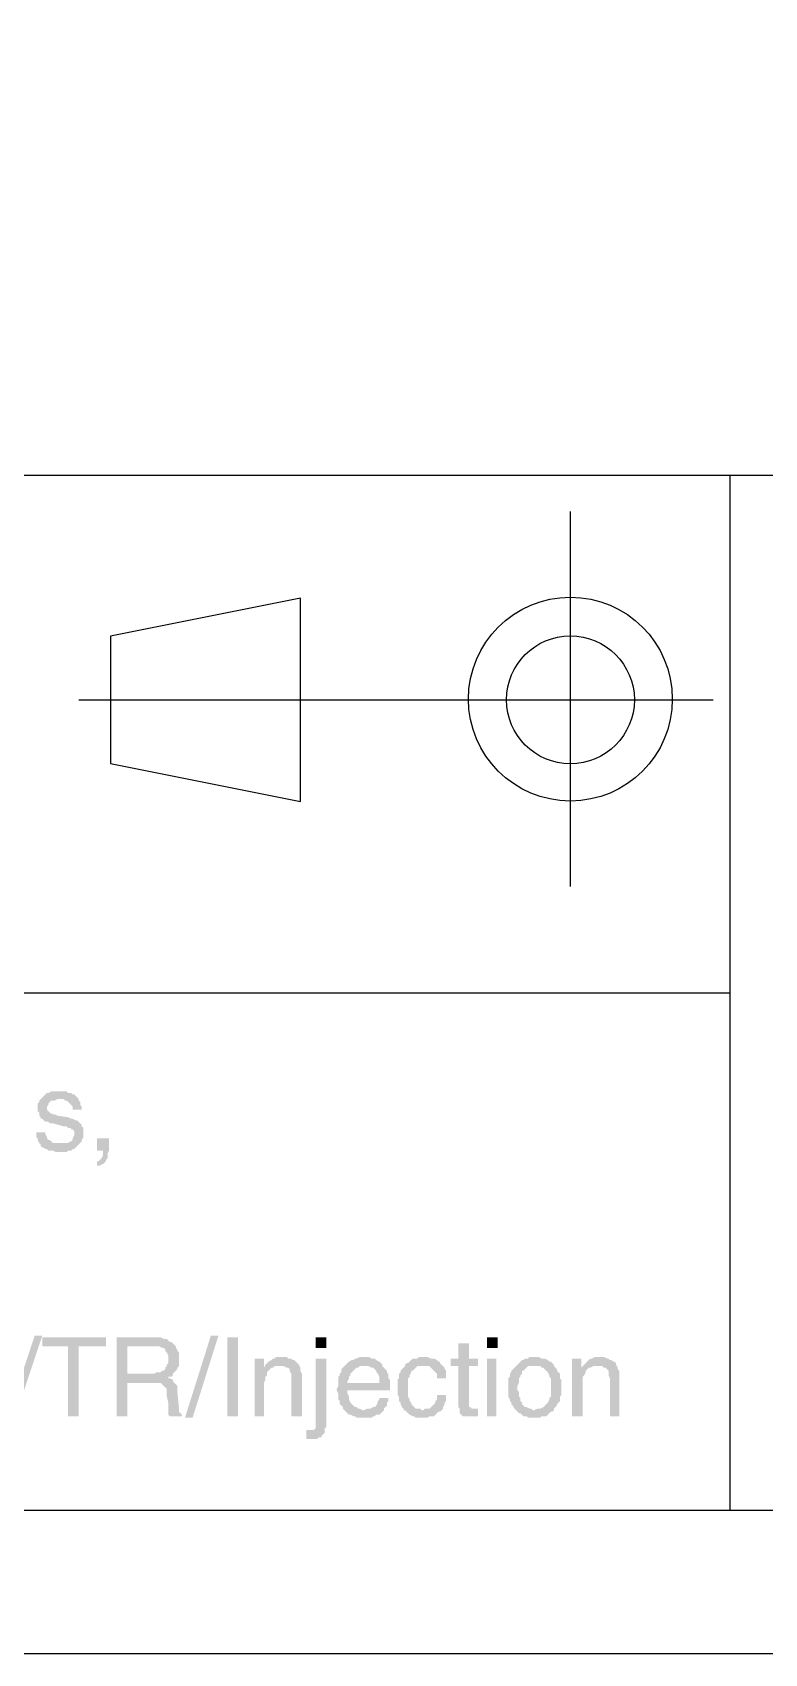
# Model space of a CAD drawing. Header units: inches. Extents: x 3613 to 8393, y -2205 to -794.
# Drawn here: x 7832.33 to 7854.09, y -1185.65 to -1137.44 of the extents above; entities that cross this region are included whole.
import ezdxf

# ---------------------------------------------------------------- set-up
doc = ezdxf.new("R2010")
doc.units = ezdxf.units.IN
doc.header["$MEASUREMENT"] = 0

msp = doc.modelspace()

# ---------------------------------------------------------------- hatches: boundary and pattern name
at = {"transparency": 33554559}
for points in [[(7833.115, -1168.93), (7832.889, -1168.93), (7832.799, -1168.975), (7832.754, -1168.975), (7832.709, -1169.02), (7832.663, -1169.065), (7832.618, -1169.111), (7832.573, -1169.156), (7832.528, -1169.201), (7832.528, -1169.246), (7832.483, -1169.291), (7832.483, -1169.517), (7832.528, -1169.562), (7832.528, -1169.652), (7832.573, -1169.697), (7832.573, -1169.742), (7832.618, -1169.742), (7832.663, -1169.787), (7832.709, -1169.833), (7832.799, -1169.833), (7832.844, -1169.878), (7832.934, -1169.878), (7833.25, -1169.968), (7833.34, -1169.968), (7833.386, -1170.013), (7833.476, -1170.013), (7833.476, -1170.058), (7833.521, -1170.058), (7833.566, -1170.103), (7833.566, -1170.239), (7833.521, -1170.329), (7833.521, -1170.374), (7833.476, -1170.419), (7833.431, -1170.419), (7833.386, -1170.464), (7833.16, -1170.464), (7832.573, -1170.51), (7832.573, -1170.555), (7832.618, -1170.6), (7832.663, -1170.6), (7832.709, -1170.645), (7832.754, -1170.645), (7832.799, -1170.69), (7832.934, -1170.69), (7833.025, -1170.735), (7833.34, -1170.735), (7833.386, -1170.69), (7833.476, -1170.69), (7833.521, -1170.645), (7833.566, -1170.645), (7833.611, -1170.6), (7833.656, -1170.555), (7833.656, -1170.555), (7833.702, -1170.51), (7833.747, -1170.464), (7833.792, -1170.419), (7833.792, -1170.374), (7833.837, -1170.284), (7833.837, -1170.013), (7833.792, -1169.968), (7833.792, -1169.923), (7833.747, -1169.878), (7833.747, -1169.878), (7833.702, -1169.833), (7833.656, -1169.787), (7833.611, -1169.787), (7833.521, -1169.742), (7833.476, -1169.742), (7833.386, -1169.697), (7833.07, -1169.652), (7833.07, -1169.652), (7832.979, -1169.607), (7832.934, -1169.607), (7832.844, -1169.562), (7832.844, -1169.562), (7832.799, -1169.517), (7832.754, -1169.472), (7832.754, -1169.381), (7832.799, -1169.336), (7832.799, -1169.291), (7832.844, -1169.246), (7832.889, -1169.201), (7832.979, -1169.201), (7833.07, -1169.156), (7833.702, -1169.156), (7833.656, -1169.111), (7833.611, -1169.065), (7833.566, -1169.02), (7833.521, -1169.02), (7833.476, -1168.975), (7833.386, -1168.975), (7833.34, -1168.93), (7833.205, -1168.93)], [(7833.702, -1169.156), (7833.115, -1169.156), (7833.25, -1169.156), (7833.295, -1169.201), (7833.34, -1169.201), (7833.386, -1169.246), (7833.386, -1169.246), (7833.431, -1169.291), (7833.476, -1169.336), (7833.521, -1169.381), (7833.521, -1169.472), (7833.792, -1169.472), (7833.792, -1169.381), (7833.747, -1169.336), (7833.747, -1169.246), (7833.702, -1169.201)], [(7832.709, -1170.149), (7832.438, -1170.149), (7832.438, -1170.284), (7832.483, -1170.329), (7832.483, -1170.374), (7832.528, -1170.464), (7832.573, -1170.51), (7833.16, -1170.464), (7832.934, -1170.464), (7832.889, -1170.419), (7832.844, -1170.374), (7832.799, -1170.374), (7832.754, -1170.329), (7832.754, -1170.284), (7832.709, -1170.194)], [(7834.604, -1170.329), (7834.243, -1170.329), (7834.243, -1170.69), (7834.424, -1170.69), (7834.424, -1170.826), (7834.379, -1170.916), (7834.333, -1170.961), (7834.288, -1171.006), (7834.243, -1171.006), (7834.243, -1171.141), (7834.333, -1171.141), (7834.379, -1171.096), (7834.424, -1171.096), (7834.469, -1171.051), (7834.514, -1171.006), (7834.514, -1170.961), (7834.559, -1170.916), (7834.559, -1170.78), (7834.604, -1170.69), (7834.604, -1170.6)], [(7832.618, -1176.196), (7831.806, -1178.633), (7831.58, -1178.633), (7832.393, -1176.196)], [(7837.854, -1176.196), (7837.086, -1178.633), (7836.861, -1178.633), (7837.628, -1176.196)], [(7834.514, -1176.241), (7832.618, -1176.241), (7832.618, -1176.512), (7833.386, -1176.512), (7833.386, -1178.588), (7833.702, -1178.588), (7833.702, -1176.512), (7834.514, -1176.512), (7834.514, -1176.377)], [(7835.913, -1176.241), (7834.83, -1176.241), (7834.83, -1178.588), (7835.146, -1178.588), (7835.146, -1177.595), (7835.913, -1177.595), (7836.5, -1177.55), (7836.5, -1177.505), (7836.409, -1177.46), (7836.364, -1177.46), (7836.364, -1177.415), (7836.455, -1177.415), (7836.5, -1177.37), (7836.5, -1177.325), (7835.146, -1177.325), (7835.146, -1176.512), (7836.59, -1176.512), (7836.545, -1176.467), (7836.5, -1176.422), (7836.455, -1176.377), (7836.409, -1176.377), (7836.364, -1176.332), (7836.319, -1176.287), (7836.229, -1176.287), (7836.139, -1176.241), (7836.003, -1176.241)], [(7836.59, -1176.512), (7835.913, -1176.512), (7836.094, -1176.512), (7836.184, -1176.557), (7836.229, -1176.557), (7836.274, -1176.602), (7836.274, -1176.648), (7836.319, -1176.693), (7836.364, -1176.783), (7836.364, -1176.918), (7836.364, -1177.009), (7836.319, -1177.054), (7836.319, -1177.099), (7836.274, -1177.144), (7836.274, -1177.189), (7836.229, -1177.234), (7836.184, -1177.234), (7836.139, -1177.279), (7836.003, -1177.279), (7835.958, -1177.325), (7835.146, -1177.325), (7836.5, -1177.325), (7836.545, -1177.279), (7836.59, -1177.234), (7836.635, -1177.189), (7836.635, -1177.144), (7836.68, -1177.099), (7836.68, -1176.693), (7836.635, -1176.648), (7836.635, -1176.602), (7836.59, -1176.557)], [(7838.124, -1178.588), (7838.124, -1176.241), (7838.44, -1176.241), (7838.44, -1178.588)], [(7841.058, -1176.557), (7841.058, -1176.241), (7840.742, -1176.241), (7840.742, -1176.557)], [(7845.301, -1176.422), (7844.985, -1176.422), (7844.985, -1176.873), (7844.759, -1176.873), (7844.759, -1177.099), (7844.985, -1177.099), (7844.985, -1178.317), (7845.03, -1178.363), (7845.03, -1178.498), (7845.075, -1178.543), (7845.075, -1178.543), (7845.12, -1178.588), (7845.571, -1178.588), (7845.571, -1178.363), (7845.391, -1178.363), (7845.346, -1178.317), (7845.301, -1178.317), (7845.301, -1177.099), (7845.571, -1177.099), (7845.571, -1176.873), (7845.301, -1176.873)], [(7846.158, -1176.557), (7846.158, -1176.241), (7845.842, -1176.241), (7845.842, -1176.557)], [(7839.208, -1176.873), (7838.937, -1176.873), (7838.937, -1178.588), (7839.208, -1178.588), (7839.208, -1177.686), (7839.208, -1177.595), (7839.253, -1177.505), (7839.253, -1177.415), (7839.298, -1177.37), (7839.298, -1177.279), (7839.343, -1177.234), (7839.343, -1177.234), (7839.388, -1177.189), (7839.433, -1177.144), (7839.208, -1177.144)], [(7839.749, -1176.828), (7839.569, -1176.828), (7839.524, -1176.873), (7839.478, -1176.873), (7839.433, -1176.918), (7839.343, -1176.964), (7839.298, -1177.009), (7839.253, -1177.054), (7839.208, -1177.144), (7839.478, -1177.144), (7839.524, -1177.099), (7839.659, -1177.099), (7840.246, -1177.054), (7840.201, -1177.009), (7840.155, -1176.964), (7840.155, -1176.964), (7840.11, -1176.918), (7840.065, -1176.918), (7840.02, -1176.873), (7839.93, -1176.873), (7839.885, -1176.828), (7839.794, -1176.828)], [(7840.246, -1177.054), (7839.659, -1177.099), (7839.794, -1177.099), (7839.885, -1177.144), (7839.93, -1177.144), (7839.975, -1177.189), (7839.975, -1177.234), (7840.02, -1177.325), (7840.02, -1178.588), (7840.336, -1178.588), (7840.336, -1177.325), (7840.291, -1177.234), (7840.291, -1177.144)], [(7841.058, -1176.873), (7840.742, -1176.873), (7840.742, -1178.949), (7840.697, -1178.994), (7840.471, -1178.994), (7840.471, -1179.265), (7840.787, -1179.265), (7840.832, -1179.22), (7840.923, -1179.22), (7840.923, -1179.175), (7840.968, -1179.13), (7841.013, -1179.085), (7841.013, -1178.949), (7841.058, -1178.904), (7841.058, -1178.814)], [(7842.186, -1176.828), (7842.051, -1176.828), (7841.961, -1176.873), (7841.916, -1176.873), (7841.87, -1176.918), (7841.825, -1176.918), (7841.735, -1176.964), (7841.69, -1177.009), (7841.645, -1177.054), (7841.6, -1177.099), (7842.322, -1177.099), (7842.412, -1177.144), (7842.457, -1177.144), (7842.502, -1177.189), (7842.547, -1177.234), (7842.547, -1177.279), (7842.593, -1177.325), (7842.638, -1177.415), (7842.638, -1177.595), (7841.69, -1177.595), (7841.419, -1177.64), (7841.419, -1177.686), (7841.374, -1177.776), (7841.374, -1177.821), (7841.419, -1177.911), (7841.419, -1178.092), (7841.464, -1178.137), (7841.464, -1178.227), (7841.509, -1178.272), (7841.555, -1178.317), (7841.555, -1178.363), (7841.6, -1178.408), (7841.6, -1178.408), (7841.645, -1178.453), (7841.69, -1178.498), (7841.735, -1178.543), (7841.78, -1178.543), (7841.87, -1178.588), (7841.916, -1178.588), (7841.961, -1178.633), (7842.412, -1178.633), (7842.457, -1178.588), (7842.502, -1178.588), (7842.547, -1178.543), (7842.638, -1178.543), (7842.683, -1178.498), (7842.728, -1178.453), (7842.773, -1178.408), (7842.141, -1178.408), (7842.051, -1178.363), (7842.006, -1178.363), (7841.961, -1178.317), (7841.916, -1178.317), (7841.87, -1178.272), (7841.825, -1178.227), (7841.825, -1178.227), (7841.78, -1178.182), (7841.735, -1178.092), (7841.735, -1178.002), (7841.69, -1177.911), (7841.69, -1177.821), (7842.954, -1177.821), (7842.954, -1177.505), (7842.908, -1177.46), (7842.908, -1177.325), (7842.863, -1177.279), (7842.863, -1177.234), (7842.818, -1177.189), (7842.773, -1177.144), (7842.728, -1177.099), (7842.728, -1177.054), (7842.683, -1177.009), (7842.638, -1176.964), (7842.547, -1176.918), (7842.502, -1176.873), (7842.412, -1176.873), (7842.322, -1176.828), (7842.277, -1176.828)], [(7841.6, -1177.099), (7841.6, -1177.099), (7841.555, -1177.144), (7841.509, -1177.189), (7841.509, -1177.279), (7841.464, -1177.325), (7841.464, -1177.37), (7841.419, -1177.415), (7841.419, -1177.64), (7841.69, -1177.595), (7841.69, -1177.55), (7841.735, -1177.46), (7841.735, -1177.415), (7841.78, -1177.37), (7841.78, -1177.325), (7841.825, -1177.279), (7841.87, -1177.234), (7841.916, -1177.189), (7841.961, -1177.144), (7842.006, -1177.144), (7842.051, -1177.099), (7842.186, -1177.099)], [(7843.405, -1177.099), (7843.36, -1177.144), (7843.315, -1177.189), (7843.27, -1177.234), (7843.27, -1177.279), (7843.224, -1177.325), (7843.224, -1177.46), (7843.179, -1177.505), (7843.179, -1177.956), (7843.224, -1178.002), (7843.224, -1178.137), (7843.27, -1178.182), (7843.27, -1178.227), (7843.315, -1178.317), (7843.36, -1178.363), (7843.36, -1178.408), (7843.947, -1178.408), (7843.901, -1178.408), (7843.856, -1178.363), (7843.721, -1178.363), (7843.676, -1178.317), (7843.631, -1178.272), (7843.585, -1178.227), (7843.585, -1178.182), (7843.54, -1178.137), (7843.54, -1178.092), (7843.495, -1178.002), (7843.495, -1177.46), (7843.54, -1177.415), (7843.54, -1177.37), (7843.585, -1177.279), (7843.585, -1177.234), (7843.631, -1177.234), (7843.676, -1177.189), (7843.721, -1177.144), (7843.766, -1177.099), (7843.947, -1177.099)], [(7843.947, -1176.828), (7843.811, -1176.828), (7843.766, -1176.873), (7843.631, -1176.873), (7843.585, -1176.918), (7843.54, -1176.964), (7843.495, -1177.009), (7843.45, -1177.009), (7843.405, -1177.054), (7843.405, -1177.099), (7844.127, -1177.099), (7844.172, -1177.144), (7844.217, -1177.189), (7844.262, -1177.234), (7844.308, -1177.279), (7844.353, -1177.325), (7844.353, -1177.46), (7844.624, -1177.46), (7844.624, -1177.234), (7844.578, -1177.189), (7844.578, -1177.144), (7844.533, -1177.099), (7844.488, -1177.054), (7844.443, -1177.009), (7844.443, -1176.964), (7844.398, -1176.964), (7844.353, -1176.918), (7844.262, -1176.873), (7844.172, -1176.873), (7844.082, -1176.828), (7844.037, -1176.828)], [(7846.113, -1178.588), (7846.113, -1176.873), (7845.842, -1176.873), (7845.842, -1178.588)], [(7847.241, -1176.828), (7847.106, -1176.828), (7847.061, -1176.873), (7846.97, -1176.873), (7846.925, -1176.918), (7846.88, -1176.918), (7846.835, -1176.964), (7846.79, -1177.009), (7846.745, -1177.054), (7846.7, -1177.099), (7846.7, -1177.099), (7846.654, -1177.144), (7846.609, -1177.189), (7846.564, -1177.234), (7846.564, -1177.279), (7846.519, -1177.325), (7846.519, -1177.415), (7846.474, -1177.46), (7846.474, -1177.731), (7846.474, -1178.002), (7846.519, -1178.092), (7846.519, -1178.137), (7846.564, -1178.182), (7846.564, -1178.227), (7846.609, -1178.272), (7846.654, -1178.363), (7846.7, -1178.408), (7847.241, -1178.408), (7847.196, -1178.408), (7847.151, -1178.363), (7847.106, -1178.363), (7847.016, -1178.317), (7846.97, -1178.317), (7846.925, -1178.272), (7846.88, -1178.227), (7846.88, -1178.182), (7846.835, -1178.137), (7846.835, -1178.047), (7846.79, -1178.002), (7846.79, -1177.866), (7846.745, -1177.821), (7846.745, -1177.686), (7846.79, -1177.595), (7846.79, -1177.46), (7846.835, -1177.415), (7846.835, -1177.37), (7846.88, -1177.325), (7846.88, -1177.234), (7846.925, -1177.234), (7846.97, -1177.189), (7847.016, -1177.144), (7847.061, -1177.099), (7847.241, -1177.099), (7847.828, -1177.054), (7847.783, -1177.009), (7847.738, -1176.964), (7847.693, -1176.964), (7847.647, -1176.918), (7847.557, -1176.873), (7847.467, -1176.873), (7847.377, -1176.828), (7847.331, -1176.828)], [(7847.828, -1177.054), (7847.241, -1177.099), (7847.422, -1177.099), (7847.467, -1177.144), (7847.512, -1177.144), (7847.557, -1177.189), (7847.602, -1177.234), (7847.647, -1177.279), (7847.693, -1177.37), (7847.693, -1177.415), (7847.738, -1177.46), (7847.738, -1178.002), (7847.693, -1178.047), (7847.693, -1178.092), (7847.647, -1178.182), (7847.602, -1178.227), (7847.602, -1178.227), (7847.557, -1178.272), (7847.512, -1178.317), (7847.422, -1178.363), (7847.331, -1178.363), (7847.241, -1178.408), (7846.7, -1178.408), (7846.745, -1178.453), (7846.79, -1178.498), (7846.835, -1178.498), (7846.88, -1178.543), (7846.925, -1178.588), (7847.016, -1178.588), (7847.061, -1178.633), (7847.422, -1178.633), (7847.467, -1178.588), (7847.602, -1178.588), (7847.647, -1178.543), (7847.693, -1178.498), (7847.738, -1178.453), (7847.783, -1178.453), (7847.828, -1178.408), (7847.828, -1178.363), (7847.873, -1178.317), (7847.918, -1178.272), (7847.918, -1178.227), (7847.963, -1178.182), (7848.008, -1178.137), (7848.008, -1178.002), (7848.054, -1177.956), (7848.054, -1177.731), (7848.054, -1177.505), (7848.008, -1177.46), (7848.008, -1177.325), (7847.963, -1177.279), (7847.918, -1177.234), (7847.918, -1177.189), (7847.873, -1177.144), (7847.828, -1177.099)], [(7848.64, -1176.873), (7848.369, -1176.873), (7848.369, -1178.588), (7848.685, -1178.588), (7848.685, -1177.686), (7848.685, -1177.415), (7848.731, -1177.37), (7848.776, -1177.279), (7848.776, -1177.234), (7848.776, -1177.234), (7848.821, -1177.189), (7848.866, -1177.144), (7848.64, -1177.144)], [(7849.182, -1176.828), (7849.046, -1176.828), (7848.956, -1176.873), (7848.911, -1176.873), (7848.866, -1176.918), (7848.821, -1176.964), (7848.776, -1177.009), (7848.731, -1177.054), (7848.64, -1177.144), (7848.911, -1177.144), (7849.001, -1177.099), (7849.137, -1177.099), (7849.678, -1177.054), (7849.678, -1177.009), (7849.633, -1176.964), (7849.588, -1176.964), (7849.543, -1176.918), (7849.498, -1176.918), (7849.453, -1176.873), (7849.408, -1176.873), (7849.317, -1176.828), (7849.272, -1176.828)], [(7849.678, -1177.054), (7849.137, -1177.099), (7849.272, -1177.099), (7849.317, -1177.144), (7849.362, -1177.144), (7849.408, -1177.189), (7849.408, -1177.189), (7849.453, -1177.234), (7849.453, -1177.37), (7849.498, -1177.46), (7849.498, -1178.588), (7849.769, -1178.588), (7849.769, -1177.234), (7849.723, -1177.189), (7849.723, -1177.144)], [(7836.5, -1177.55), (7835.913, -1177.595), (7836.139, -1177.595), (7836.184, -1177.64), (7836.229, -1177.686), (7836.229, -1177.686), (7836.274, -1177.731), (7836.319, -1177.776), (7836.319, -1178.002), (7836.364, -1178.182), (7836.364, -1178.453), (7836.364, -1178.543), (7836.409, -1178.588), (7836.771, -1178.588), (7836.771, -1178.543), (7836.725, -1178.498), (7836.68, -1178.453), (7836.68, -1178.317), (7836.635, -1177.866), (7836.635, -1177.686), (7836.59, -1177.64), (7836.545, -1177.595)], [(7842.908, -1178.047), (7842.638, -1178.047), (7842.638, -1178.092), (7842.593, -1178.137), (7842.593, -1178.182), (7842.547, -1178.272), (7842.502, -1178.317), (7842.457, -1178.317), (7842.367, -1178.363), (7842.277, -1178.363), (7842.186, -1178.408), (7842.773, -1178.408), (7842.773, -1178.363), (7842.818, -1178.317), (7842.863, -1178.272), (7842.863, -1178.182), (7842.908, -1178.137)], [(7844.624, -1177.956), (7844.353, -1177.956), (7844.353, -1178.092), (7844.308, -1178.137), (7844.308, -1178.182), (7844.262, -1178.227), (7844.217, -1178.272), (7844.172, -1178.317), (7844.127, -1178.363), (7843.992, -1178.363), (7843.947, -1178.408), (7843.36, -1178.408), (7843.405, -1178.408), (7843.45, -1178.453), (7843.495, -1178.498), (7843.54, -1178.543), (7843.631, -1178.588), (7843.676, -1178.588), (7843.721, -1178.633), (7844.082, -1178.633), (7844.127, -1178.588), (7844.262, -1178.588), (7844.308, -1178.543), (7844.353, -1178.498), (7844.398, -1178.453), (7844.443, -1178.453), (7844.488, -1178.408), (7844.533, -1178.363), (7844.533, -1178.317), (7844.578, -1178.227), (7844.578, -1178.182), (7844.624, -1178.137), (7844.624, -1178.047)]]:
    msp.add_hatch(color=256, dxfattribs=at).paths.add_polyline_path(points)

# ---------------------------------------------------------------- linework, layer by layer
msp.add_line((7491.175, -1181.386), (7900.431, -1181.386))
for points in [[(7904.469, -1185.646), (7904.469, -888.646), (7484.469, -888.646), (7484.469, -1185.646)], [(7834.649, -1155.39), (7834.649, -1159.181), (7840.291, -1160.31), (7840.291, -1154.262)]]:
    msp.add_lwpolyline(points, close=True)
for points in [[(7503.993, -1150.606), (7900.431, -1150.606)], [(7853.063, -1150.606), (7853.063, -1181.386)], [(7848.324, -1162.837), (7848.324, -1151.689)], [(7833.702, -1157.286), (7852.567, -1157.286)], [(7503.993, -1165.996), (7853.063, -1165.996)]]:
    msp.add_lwpolyline(points)
for centre, radius in [((7848.318, -1157.264), 3.031), ((7848.32, -1157.285), 1.9)]:
    msp.add_circle(centre, radius)

doc.saveas('drawing.dxf')
